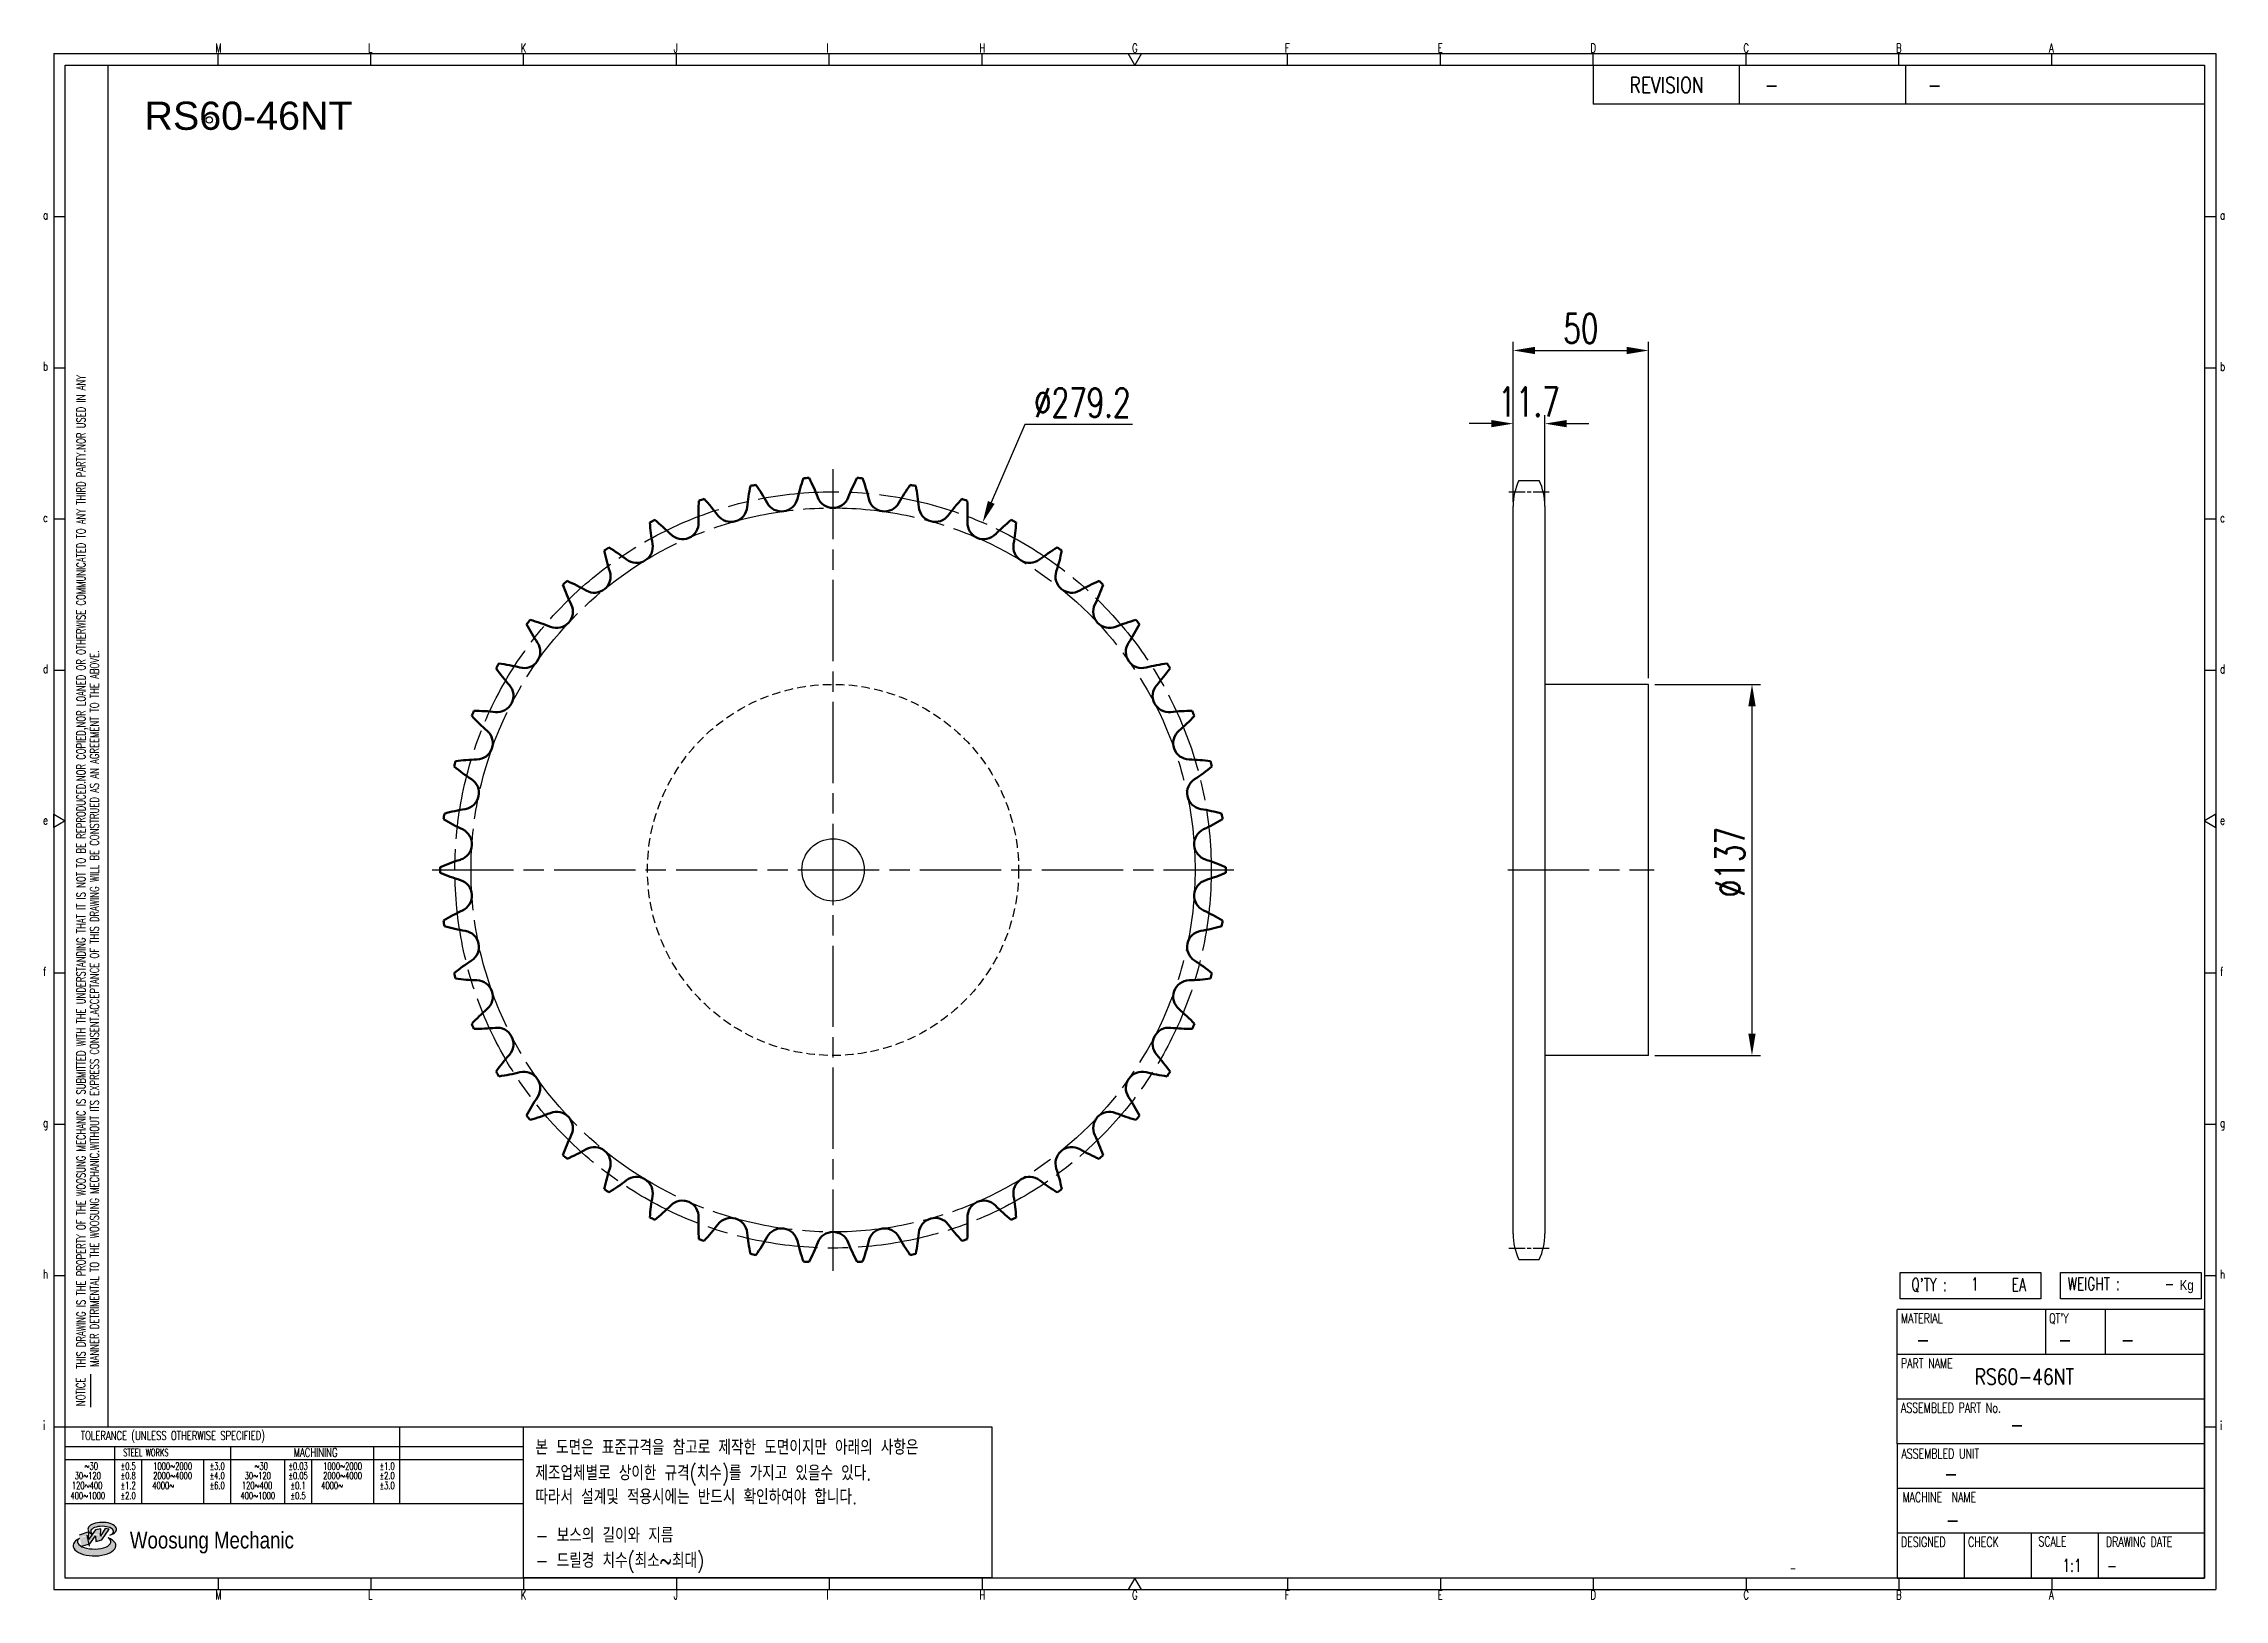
# Model space of a CAD drawing. Header units: millimetres. Extents: x 24103 to 24908, y 28 to 602.
import ezdxf
from ezdxf.enums import TextEntityAlignment as Align

# ---------------------------------------------------------------- set-up
doc = ezdxf.new("R2010")
doc.units = ezdxf.units.MM
for name, pattern in [('AM_ISO08W050', [18, 12, -1.5, 3, -1.5]), ('AM_ISO08W050x2', [9, 6, -0.75, 1.5, -0.75]), ('HIDDEN', [9.525, 6.35, -3.175])]:
    doc.linetypes.add(name, pattern=pattern)
doc.layers.add('AM_0N', color=7, linetype='Continuous', lineweight=50)
doc.layers.add('AM_7N', color=4, linetype='AM_ISO08W050', lineweight=25)
for name, color, linetype in [('HL', 2, 'HIDDEN'), ('S-DIM', 7, 'Continuous'), ('TITLE', 7, 'Continuous'), ('도면레이아웃', 7, 'Continuous')]:
    doc.layers.add(name, color=color, linetype=linetype)
doc.styles.add('HAN', font='ROMANS.shx', dxfattribs={"width": 0.7, "bigfont": 'whgtxt.shx'})
doc.styles.add('HKD_ST2', font='romans.shx', dxfattribs={"width": 0.7, "height": 4, "bigfont": '@extfont2.shx'})
doc.styles.add('HSG', font='SIMPLEX.shx', dxfattribs={"width": 0.7, "bigfont": 'HSG.shx'})
doc.styles.add('ROMANS', font='romans.shx', dxfattribs={"width": 0.7, "bigfont": 'whgtxt.shx'})
doc.styles.add('SLDTEXTSTYLE4', font='arial.ttf', dxfattribs={"width": 0.8})
doc.styles.get("Standard").update_dxf_attribs({"font": 'arial.ttf'})
doc.dimstyles.new('APP23', dxfattribs={"dimscale": 4.5, "dimtxt": 2.4, "dimasz": 1.8, "dimexe": 0.7, "dimexo": 0.5, "dimgap": 0.6, "dimtad": 1, "dimtoh": 1, "dimdec": 1, "dimrnd": 0.01, "dimzin": 9, "dimdsep": 46, "dimtxsty": 'HSG', "dimcen": 0, "dimclrd": 1, "dimclre": 1, "dimclrt": 256, "dimazin": 2, "dimtp": 1, "dimtm": 1, "dimtfac": 0.5, "dimtdec": 1, "dimtix": 1, "dimtofl": 0, "dimtmove": 0, "dimatfit": 3, "dimfxl": 0, "dimtvp": 1, "dimtolj": 2, "dimlwd": -1, "dimlwe": -1, "dimarcsym": 0})

# ---------------------------------------------------------------- blocks, each defined once
blk = doc.blocks.new('SUYWSHJH')
at = {"layer": '도면레이아웃'}
h = blk.add_hatch(color=10, dxfattribs=at)
h.paths.add_polyline_path([(1.544, 35.177), (1.554, 34.966), (1.779, 35.034), (2.054, 35.422), (1.908, 35.446), (1.728, 35.167), (1.741, 35.439), (1.547, 35.405), (1.292, 35.041), (1.295, 35.33), (0.943, 35.208), (1.03, 34.8), (1.336, 34.885)])
edge = h.paths.add_edge_path()
edge.add_ellipse((1.795, 35.421), major_axis=(-0.53, 0), ratio=0.487785, start_angle=122.36065, end_angle=403.39574)
edge.add_line((1.411, 35.244), (1.419, 35.261))
edge.add_ellipse((1.798, 35.344), major_axis=(-0.423, 0), ratio=0.444396, start_angle=131.58977, end_angle=386.19408, ccw=False)
edge = h.paths.add_edge_path()
edge.add_ellipse((1.512, 34.815), major_axis=(-0.793, 0), ratio=0.480113, start_angle=314.67633, end_angle=590.85213)
edge.add_ellipse((1.501, 34.958), major_axis=(-0.62, 0), ratio=0.43311, start_angle=331.7024, end_angle=574.42495, ccw=False)
for p, q in [((0, 90.118), (80.15, 90.118)), ((0, 90.118), (0, 33.191)), ((6.089, 89.693), (6.089, 90.118)), ((11.753, 89.693), (11.753, 90.118)), ((17.418, 89.693), (17.418, 90.118)), ((23.082, 89.693), (23.082, 90.118)), ((28.746, 89.693), (28.746, 90.118)), ((34.411, 89.693), (34.411, 90.118)), ((45.739, 89.693), (45.739, 90.118)), ((51.404, 89.693), (51.404, 90.118)), ((57.068, 89.693), (57.068, 90.118)), ((62.732, 89.693), (62.732, 90.118)), ((68.397, 89.693), (68.397, 90.118)), ((74.061, 89.693), (74.061, 90.118)), ((80.15, 90.118), (80.15, 33.191)), ((0, 84.085), (0.425, 84.085)), ((79.725, 84.085), (80.15, 84.085)), ((0, 78.478), (0.425, 78.478)), ((79.725, 78.478), (80.15, 78.478)), ((0, 72.87), (0.425, 72.87)), ((79.725, 72.87), (80.15, 72.87)), ((0, 67.262), (0.425, 67.262)), ((79.725, 67.262), (80.15, 67.262)), ((0, 56.047), (0.425, 56.047)), ((79.725, 56.047), (80.15, 56.047)), ((0, 50.439), (0.425, 50.439)), ((79.725, 50.439), (80.15, 50.439)), ((0, 44.832), (0.425, 44.832)), ((79.725, 44.832), (80.15, 44.832)), ((1.377, 39.947), (1.377, 41.174)), ((0, 39.224), (0.425, 39.224)), ((79.725, 39.224), (80.15, 39.224)), ((0, 33.191), (80.15, 33.191)), ((6.089, 33.616), (6.089, 33.191)), ((11.753, 33.616), (11.753, 33.191)), ((17.418, 33.616), (17.418, 33.191)), ((23.082, 33.616), (23.082, 33.191)), ((28.746, 33.616), (28.746, 33.191)), ((34.411, 33.616), (34.411, 33.191)), ((45.739, 33.616), (45.739, 33.191)), ((51.404, 33.616), (51.404, 33.191)), ((57.068, 33.616), (57.068, 33.191)), ((62.732, 33.616), (62.732, 33.191)), ((68.397, 33.616), (68.397, 33.191)), ((74.061, 33.616), (74.061, 33.191))]:
    blk.add_line(p, q)
at = {"color": 2}
for p, q in [((2.017, 39.224), (2.017, 89.693)), ((0.425, 39.224), (17.418, 39.224)), ((12.816, 39.224), (12.816, 36.382)), ((17.418, 33.616), (17.418, 39.224)), ((0.425, 38.487), (17.418, 38.487)), ((0.425, 38.012), (17.418, 38.012)), ((2.257, 38.487), (2.257, 36.382)), ((3.257, 38.012), (3.257, 36.382)), ((5.557, 38.012), (5.557, 36.382)), ((6.557, 38.5), (6.557, 36.382)), ((8.557, 38.012), (8.557, 36.382)), ((9.557, 38.026), (9.557, 36.382)), ((11.857, 38.487), (11.857, 36.382)), ((0.425, 36.382), (17.418, 36.382))]:
    blk.add_line(p, q, dxfattribs=at)
at = {"color": 6, "ltscale": 0.5}
for p, q in [((57.068, 89.693), (57.068, 88.246)), ((62.47, 89.693), (62.47, 88.246)), ((68.635, 89.693), (68.635, 88.246)), ((79.725, 88.246), (57.068, 88.246)), ((68.336, 38.59), (68.336, 43.563)), ((79.725, 43.563), (68.336, 43.563)), ((73.827, 43.563), (73.827, 41.905)), ((76.037, 43.563), (76.037, 41.905)), ((79.725, 38.59), (79.725, 43.563)), ((79.725, 41.905), (68.336, 41.905)), ((79.725, 40.248), (68.336, 40.248)), ((68.336, 38.59), (68.336, 33.616)), ((79.725, 38.59), (68.336, 38.59)), ((79.725, 33.616), (79.725, 38.59)), ((79.725, 36.932), (68.336, 36.932)), ((79.725, 35.274), (68.336, 35.274)), ((70.822, 33.616), (70.822, 35.274)), ((73.309, 33.616), (73.309, 35.274)), ((75.796, 33.616), (75.796, 35.274)), ((68.336, 33.616), (79.725, 33.616))]:
    blk.add_line(p, q, dxfattribs=at)
for points in [[(40.075, 89.693), (39.83, 90.118), (40.32, 90.118)], [(0.425, 89.693), (79.725, 89.693), (79.725, 33.616), (0.425, 33.616)], [(0.425, 61.679), (0, 61.433), (0, 61.924)], [(79.725, 61.679), (80.15, 61.433), (80.15, 61.924)], [(40.075, 33.616), (39.83, 33.191), (40.32, 33.191)]]:
    blk.add_lwpolyline(points, close=True)
at = {"layer": 'TITLE', "color": 20}
for p, q in [((68.449, 43.961), (68.449, 44.936)), ((68.449, 44.936), (73.654, 44.936)), ((73.654, 44.936), (73.654, 43.961)), ((74.39, 43.961), (74.39, 44.936)), ((74.39, 44.936), (79.595, 44.936)), ((79.595, 44.936), (79.595, 43.961)), ((73.654, 43.961), (68.449, 43.961)), ((79.595, 43.961), (74.39, 43.961))]:
    blk.add_line(p, q, dxfattribs=at)
at = {"layer": '도면레이아웃'}
for p, q in [((1.295, 35.33), (0.943, 35.208)), ((1.03, 34.8), (1.336, 34.885)), ((1.224, 35.208), (1.311, 34.8)), ((1.224, 35.208), (1.224, 35.208)), ((1.547, 35.405), (1.292, 35.041)), ((1.292, 35.041), (1.295, 35.33)), ((1.336, 34.885), (1.544, 35.177)), ((1.419, 35.261), (1.411, 35.244)), ((1.544, 35.177), (1.554, 34.966)), ((1.741, 35.439), (1.547, 35.405)), ((1.554, 34.966), (1.779, 35.034)), ((1.908, 35.446), (1.728, 35.167)), ((1.728, 35.167), (1.741, 35.439)), ((1.779, 35.034), (2.054, 35.422)), ((2.054, 35.422), (1.908, 35.446))]:
    blk.add_line(p, q, dxfattribs=at)
for centre, major_axis, ratio, start_param, end_param in [((1.795, 35.421), (-0.53, 0), 0.487785, 2.135596, 7.040584), ((1.512, 34.815), (-0.793, 0), 0.480113, 5.492138, 10.312315), ((1.501, 34.958), (-0.62, 0), 0.43311, 5.789299, 10.025607), ((1.798, 35.344), (-0.423, 0), 0.444396, 2.296675, 6.740358)]:
    blk.add_ellipse(centre, major_axis=major_axis, ratio=ratio, start_param=start_param, end_param=end_param, dxfattribs=at)
at = {"color": 4, "style": 'HKD_ST2', "width": 0.7}
for s, p in [('M', (5.988, 90.164)), ('L', (11.652, 90.164)), ('K', (17.316, 90.164)), ('J', (22.981, 90.164)), ('I', (28.645, 90.164)), ('H', (34.309, 90.164)), ('G', (39.974, 90.164)), ('F', (45.638, 90.164)), ('E', (51.302, 90.164)), ('D', (56.967, 90.164)), ('C', (62.631, 90.164)), ('B', (68.295, 90.164)), ('A', (73.96, 90.164)), ('a', (-0.395, 83.976)), ('a', (80.305, 83.97)), ('b', (-0.395, 78.368)), ('b', (80.305, 78.362)), ('c', (-0.395, 72.76)), ('c', (80.305, 72.754)), ('d', (-0.395, 67.153)), ('d', (80.305, 67.147)), ('e', (-0.395, 61.545)), ('e', (80.305, 61.539)), ('f', (-0.395, 55.937)), ('f', (80.305, 55.931)), ('g', (-0.395, 50.33)), ('g', (80.305, 50.324)), ('h', (-0.395, 44.722)), ('h', (80.305, 44.716)), ('i', (-0.395, 39.114)), ('i', (80.305, 39.108)), ('M', (5.988, 32.824)), ('L', (11.652, 32.824)), ('K', (17.316, 32.824)), ('J', (22.981, 32.824)), ('I', (28.645, 32.824)), ('H', (34.309, 32.824)), ('G', (39.974, 32.824)), ('F', (45.638, 32.824)), ('E', (51.302, 32.824)), ('D', (56.967, 32.824)), ('C', (62.631, 32.824)), ('B', (68.295, 32.824)), ('A', (73.96, 32.824))]:
    blk.add_text(s, height=0.326, dxfattribs=at).set_placement(p)
for s, height, style, width, p in [('REVISION', 0.5806, 'HAN', 0.8, (58.415, 88.664)), ('-', 0.581, 'HAN', 0.8, (63.426, 88.664)), ('-', 0.581, 'HAN', 0.8, (69.468, 88.664)), ("Q'TY : ", 0.4746, 'HKD_ST2', 0.7, (68.857, 44.253)), ('1', 0.475, 'HKD_ST2', 0.7, (71.071, 44.275)), ('EA', 0.4746, 'HKD_ST2', 0.7, (72.578, 44.253)), ('WEIGHT : ', 0.4746, 'HKD_ST2', 0.7, (74.65, 44.286)), ('-', 0.581, 'HAN', 0.8, (69.029, 42.157)), ('-', 0.581, 'HAN', 0.8, (74.289, 42.157)), ('-', 0.581, 'HAN', 0.8, (76.623, 42.157)), ('-', 0.581, 'HAN', 0.8, (72.515, 39.013)), ('-', 0.581, 'HAN', 0.8, (70.067, 37.189)), ('-', 0.581, 'HAN', 0.8, (70.126, 35.48)), ('1:1', 0.4746, 'HKD_ST2', 0.7, (74.458, 33.848)), ('-', 0.475, 'HKD_ST2', 0.7, (76.112, 33.837))]:
    blk.add_text(s, height=height, dxfattribs=dict(style=style, width=width)).set_placement(p)
at = {"color": 6, "style": 'HKD_ST2', "width": 0.7}
for s, p in [(' THIS DRAWING IS THE PROPERTY OF THE WOOSUNG MECHANIC IS SUBMITTED WITH THE UNDERSTANDING THAT IT IS NOT TO BE REPRODUCED.NOR COPIED,NOR LOANED OR OTHERWISE COMMUNICATED TO ANY THIRD PARTY.NOR USED IN ANY', (1.173, 41.217)), ('MANNER DETRIMENTAL TO THE WOOSUNG MECHANIC.WITHOUT ITS EXPRESS CONSENT.ACCEPTANCE OF THIS DRAWING WILL BE CONSTRUED AS AN AGREEMENT TO THE ABOVE.', (1.672, 41.447))]:
    blk.add_text(s, height=0.326266, rotation=90, dxfattribs=at).set_placement(p)
at = {"style": 'HKD_ST2', "width": 0.7}
blk.add_text('-', height=0.475, dxfattribs=at).set_placement((78.613, 44.286), align=Align.RIGHT)
at = {"color": 4, "style": 'HKD_ST2', "width": 0.7}
for s, height, p in [('MATERIAL', 0.3651, (68.474, 43.425)), ("QT'Y", 0.3651, (73.965, 43.425)), ('PART NAME', 0.3651, (68.474, 41.756)), ('ASSEMBLED PART No.', 0.36511, (68.474, 40.109)), ('ASSEMBLED UNIT', 0.36511, (68.49, 38.408)), ('MACHINE  NAME', 0.36511, (68.532, 36.794)), ('DESIGNED', 0.3651, (68.474, 35.136)), ('CHECK', 0.3651, (70.961, 35.136)), ('SCALE', 0.3651, (73.566, 35.153)), ('DRAWING DATE', 0.36511, (76.071, 35.141))]:
    blk.add_text(s, height=height, dxfattribs=at).set_placement(p, align=Align.TOP_LEFT)
at = {"style": 'HKD_ST2', "width": 0.7}
blk.add_text('NOTICE', height=0.3263, rotation=90, dxfattribs=at).set_placement((1.163, 39.988))
for s, height, style, width, p in [('TOLERANCE (UNLESS OTHERWISE SPECIFIED)', 0.32627, 'HKD_ST2', 0.7, (4.417, 38.896)), ('-', 0.326, 'ROMANS', 0.65, (64.469, 33.975))]:
    blk.add_text(s, height=height, dxfattribs=dict(style=style, width=width)).set_placement(p, align=Align.MIDDLE_CENTER)
at = {"color": 4, "style": 'HKD_ST2', "width": 0.7}
for s, height, p in [('STEEL WORKS', 0.26101, (3.416, 38.268)), ('MACHINING', 0.3263, (9.707, 38.27)), ('%%P0.5', 0.261, (2.757, 37.762)), ('%%P0.8', 0.261, (2.757, 37.411)), ('%%P3.0', 0.261, (6.057, 37.762)), ('%%P4.0', 0.261, (6.057, 37.411)), ('%%P0.03', 0.261, (9.057, 37.762)), ('%%P0.05', 0.261, (9.057, 37.411)), ('%%P1.0', 0.261, (12.357, 37.762)), ('%%P2.0', 0.261, (12.357, 37.411)), ('%%P1.2', 0.261, (2.757, 37.045)), ('%%P2.0', 0.261, (2.757, 36.67)), ('%%P6.0', 0.261, (6.057, 37.045)), ('%%P0.1', 0.261, (9.057, 37.045)), ('%%P0.5', 0.261, (9.057, 36.67)), ('%%P3.0', 0.261, (12.357, 37.045))]:
    blk.add_text(s, height=height, dxfattribs=at).set_placement(p, align=Align.MIDDLE)
for s, height, p in [('30%%126120', 0.261, (1.263, 37.411)), ('%%12630', 0.261, (1.389, 37.762)), ('2000%%1264000', 0.26101, (4.407, 37.411)), ('1000%%1262000', 0.26101, (4.407, 37.762)), ('30%%126120', 0.261, (7.563, 37.411)), ('%%12630', 0.261, (7.689, 37.762)), ('2000%%1264000', 0.26101, (10.707, 37.411)), ('1000%%1262000', 0.26101, (10.707, 37.762)), ('400%%1261000', 0.26101, (1.263, 36.67)), ('120%%126400', 0.26101, (1.237, 37.045)), ('4000%%126', 0.261, (4.061, 37.045)), ('400%%1261000', 0.26101, (7.563, 36.67)), ('120%%126400', 0.26101, (7.537, 37.045)), ('4000%%126', 0.261, (10.321, 37.045))]:
    blk.add_text(s, height=height, dxfattribs=at).set_placement(p, align=Align.MIDDLE_CENTER)
at = {"color": 1, "style": 'SLDTEXTSTYLE4', "width": 0.8}
blk.add_text('Woosung Mechanic', height=0.61957, dxfattribs=at).set_placement((2.822, 34.711))
at = {"layer": 'TITLE', "width": 0.8}
blk.add_text('Kg', height=0.3789, dxfattribs=at).set_placement((78.807, 44.286))
blk = doc.blocks.new('*D2')
at = {"layer": 'Defpoints', "color": 0, "transparency": 16777216}
for p in [(24449.55, 425.44), (24339.16, 169.05)]:
    blk.add_point(p, dxfattribs=at)
at = {"layer": 'S-DIM', "color": 1, "transparency": 16777216}
for p, q in [((24465.12, 461.61), (24452.76, 432.88)), ((24504.9, 461.61), (24465.12, 461.61))]:
    blk.add_line(p, q, dxfattribs=at)
blk.add_solid([(24451.52, 433.42), (24454, 432.35), (24449.55, 425.44)], dxfattribs=at)
at = {"layer": 'S-DIM', "transparency": 16777216, "insert": (24486.36, 469.71), "char_height": 10.8, "attachment_point": 5, "style": 'HSG'}
blk.add_mtext('\\A2;∅279.2', dxfattribs=at)
blk = doc.blocks.new('*D3')
at = {"layer": 'Defpoints', "color": 0, "transparency": 16777216}
for p in [(24657.1, 461.96), (24645.4, 430.87), (24657.1, 430.87)]:
    blk.add_point(p, dxfattribs=at)
at = {"layer": 'S-DIM', "color": 1, "transparency": 16777216}
for p, q in [((24637.3, 461.96), (24629.2, 461.96)), ((24645.4, 433.12), (24645.4, 465.11)), ((24657.1, 433.12), (24657.1, 465.11)), ((24665.2, 461.96), (24673.3, 461.96))]:
    blk.add_line(p, q, dxfattribs=at)
for points in [[(24637.3, 463.31), (24637.3, 460.61), (24645.4, 461.96)], [(24665.2, 463.31), (24665.2, 460.61), (24657.1, 461.96)]]:
    blk.add_solid(points, dxfattribs=at)
at = {"layer": 'S-DIM', "transparency": 16777216, "insert": (24651.25, 470.06), "char_height": 10.8, "attachment_point": 5, "style": 'HSG'}
blk.add_mtext('\\A2;11.7', dxfattribs=at)
blk = doc.blocks.new('*D4')
at = {"layer": 'Defpoints', "color": 0, "transparency": 16777216}
for p in [(24695.4, 488.96), (24645.4, 430.87), (24695.4, 365.74)]:
    blk.add_point(p, dxfattribs=at)
at = {"layer": 'S-DIM', "color": 1, "transparency": 16777216}
for p, q in [((24645.4, 433.12), (24645.4, 492.11)), ((24695.4, 367.99), (24695.4, 492.11)), ((24653.5, 488.96), (24687.3, 488.96))]:
    blk.add_line(p, q, dxfattribs=at)
for points in [[(24653.5, 490.31), (24653.5, 487.61), (24645.4, 488.96)], [(24687.3, 490.31), (24687.3, 487.61), (24695.4, 488.96)]]:
    blk.add_solid(points, dxfattribs=at)
at = {"layer": 'S-DIM', "transparency": 16777216, "insert": (24670.4, 497.06), "char_height": 10.8, "attachment_point": 5, "style": 'HSG'}
blk.add_mtext('\\A2;50', dxfattribs=at)
blk = doc.blocks.new('*D5')
at = {"layer": 'Defpoints', "color": 0, "transparency": 16777216}
for p in [(24695.4, 365.74), (24695.4, 228.74), (24733.55, 228.74)]:
    blk.add_point(p, dxfattribs=at)
at = {"layer": 'S-DIM', "color": 1, "transparency": 16777216}
for p, q in [((24697.65, 365.74), (24736.7, 365.74)), ((24733.55, 357.64), (24733.55, 236.84)), ((24697.65, 228.74), (24736.7, 228.74))]:
    blk.add_line(p, q, dxfattribs=at)
for points in [[(24732.2, 357.64), (24734.9, 357.64), (24733.55, 365.74)], [(24732.2, 236.84), (24734.9, 236.84), (24733.55, 228.74)]]:
    blk.add_solid(points, dxfattribs=at)
at = {"layer": 'S-DIM', "transparency": 16777216, "insert": (24725.45, 300.11), "char_height": 10.8, "attachment_point": 5, "rotation": 90, "style": 'HSG'}
blk.add_mtext('\\A2;%%c137', dxfattribs=at)

msp = doc.modelspace()

# ---------------------------------------------------------------- linework, layer by layer
for p, q in [((24647.48, 441.03), (24655.01, 441.03)), ((24645.4, 162.9), (24645.4, 431.53)), ((24657.1, 431.53), (24657.1, 162.9)), ((24695.4, 365.74), (24657.1, 365.74)), ((24695.4, 228.74), (24695.4, 365.74)), ((24695.4, 228.74), (24657.1, 228.74)), ((24647.48, 153.4), (24655.01, 153.4))]:
    msp.add_line(p, q)
at = {"color": 4}
msp.add_lwpolyline([(24280.14, 91.73), (24453.01, 91.73), (24453.01, 35.89), (24280.14, 35.89)], close=True, dxfattribs=at)
for centre, radius in [((24164.11, 574.04), 1.2), ((24394.36, 297.24), 11.5)]:
    msp.add_circle(centre, radius)
for centre, start, end in [((24668.1, 431.53), 155.25994, 180), ((24634.4, 431.53), 0, 24.74006), ((24668.1, 162.9), 180, 204.74006), ((24634.4, 162.9), 335.25994, 0)]:
    msp.add_arc(centre, 22.7, start, end)
at = {"layer": 'AM_0N'}
for centre, radius, start, end in [((24430.98, 424.78), 68.6, 168.06233, 174.67391), ((24394.36, 297.24), 144.97, 101.33391, 102.14435), ((24309.96, 399.63), 68.6, 28.80435, 35.41593), ((24448, 418.6), 68.6, 160.23624, 166.84783), ((24394.36, 297.24), 144.97, 93.50783, 94.31826), ((24324.69, 410.17), 68.6, 20.97826, 27.58984), ((24394.36, 436.88), 6.01, 200.97826, 339.02174), ((24464.03, 410.17), 68.6, 152.41016, 159.02174), ((24394.36, 297.24), 144.97, 85.68174, 86.49217), ((24340.71, 418.6), 68.6, 13.15217, 19.76376), ((24478.75, 399.63), 68.6, 144.58407, 151.19565), ((24394.36, 297.24), 144.97, 77.85565, 78.66609), ((24357.74, 424.78), 68.6, 5.32609, 11.93767), ((24413.27, 428.57), 68.6, 175.88842, 182.5), ((24394.36, 297.24), 144.97, 109.16, 109.97043), ((24296.8, 387.18), 68.6, 36.63043, 43.24202), ((24356.68, 431.7), 6.01, 216.63043, 354.67391), ((24375.34, 435.58), 6.01, 208.80435, 346.84783), ((24413.37, 435.58), 6.01, 193.15217, 331.19565), ((24432.03, 431.7), 6.01, 185.32609, 323.36957), ((24491.91, 387.18), 68.6, 136.75798, 143.36957), ((24394.36, 297.24), 144.97, 70.02957, 70.84), ((24375.44, 428.57), 68.6, 357.5, 4.11158), ((24394.36, 297.24), 144.97, 116.98609, 117.79652), ((24395.21, 429.93), 68.6, 183.71451, 190.32609), ((24285.47, 373.06), 68.6, 44.45652, 51.0681), ((24338.73, 425.32), 6.01, 224.45652, 2.5), ((24449.99, 425.32), 6.01, 177.5, 315.54348), ((24503.25, 373.06), 68.6, 128.9319, 135.54348), ((24394.36, 297.24), 144.97, 62.20348, 63.01391), ((24393.5, 429.93), 68.6, 349.67391, 356.28549), ((24394.36, 297.24), 144.97, 124.81217, 125.62261), ((24377.14, 428.81), 68.6, 191.54059, 198.15217), ((24276.16, 357.53), 68.6, 52.28261, 58.89419), ((24321.8, 416.55), 6.01, 232.28261, 10.32609), ((24466.91, 416.55), 6.01, 169.67391, 307.71739), ((24512.56, 357.53), 68.6, 121.10581, 127.71739), ((24411.58, 428.81), 68.6, 341.84783, 348.45941), ((24394.36, 297.24), 144.97, 54.37739, 55.18783), ((24394.36, 297.24), 144.97, 132.63826, 133.4487), ((24359.38, 425.24), 68.6, 199.36668, 205.97826), ((24269.05, 340.87), 68.6, 60.1087, 66.72028), ((24306.23, 405.56), 6.01, 240.1087, 18.15217), ((24482.48, 405.56), 6.01, 161.84783, 299.8913), ((24519.66, 340.87), 68.6, 113.27972, 119.8913), ((24429.33, 425.24), 68.6, 334.02174, 340.63332), ((24394.36, 297.24), 144.97, 46.5513, 47.36174), ((24292.31, 392.55), 6.01, 247.93478, 25.97826), ((24496.41, 392.55), 6.01, 154.02174, 292.06522), ((24394.36, 297.24), 144.97, 140.46435, 141.27478), ((24342.28, 419.28), 68.6, 207.19277, 213.80435), ((24264.28, 323.4), 68.6, 67.93478, 74.54636), ((24524.44, 323.4), 68.6, 105.45364, 112.06522), ((24446.43, 419.28), 68.6, 326.19565, 332.80723), ((24394.36, 297.24), 144.97, 38.72522, 39.53565), ((24280.28, 377.77), 6.01, 255.76087, 33.80435), ((24508.43, 377.77), 6.01, 146.19565, 284.23913), ((24394.36, 297.24), 144.97, 148.29043, 149.10087), ((24326.15, 411.06), 68.6, 215.01885, 221.63043), ((24261.92, 305.45), 68.6, 75.76087, 82.37245), ((24526.79, 305.45), 68.6, 97.62755, 104.23913), ((24462.56, 411.06), 68.6, 318.36957, 324.98115), ((24394.36, 297.24), 144.97, 30.89913, 31.70957), ((24270.38, 361.49), 6.01, 263.58696, 41.63043), ((24518.34, 361.49), 6.01, 138.36957, 276.41304), ((24394.36, 297.24), 144.97, 156.11652, 156.92696), ((24262.04, 287.34), 68.6, 83.58696, 90.19854), ((24526.67, 287.34), 68.6, 89.80146, 96.41304), ((24394.36, 297.24), 144.97, 23.07304, 23.88348), ((24311.29, 400.71), 68.6, 222.84494, 229.45652), ((24262.78, 344.01), 6.01, 271.41304, 49.45652), ((24525.93, 344.01), 6.01, 130.54348, 268.58696), ((24477.43, 400.71), 68.6, 310.54348, 317.15506), ((24394.36, 297.24), 144.97, 163.94261, 164.75304), ((24297.97, 388.43), 68.6, 230.67103, 237.28261), ((24264.62, 269.41), 68.6, 91.41304, 98.02462), ((24257.64, 325.65), 6.01, 279.23913, 57.28261), ((24531.07, 325.65), 6.01, 122.71739, 260.76087), ((24524.09, 269.41), 68.6, 81.97538, 88.58696), ((24490.74, 388.43), 68.6, 302.71739, 309.32897), ((24394.36, 297.24), 144.97, 15.24696, 16.05739), ((24394.36, 297.24), 144.97, 171.7687, 172.57913), ((24286.45, 374.46), 68.6, 238.49711, 245.1087), ((24269.62, 252.01), 68.6, 99.23913, 105.85071), ((24519.09, 252.01), 68.6, 74.14929, 80.76087), ((24502.26, 374.46), 68.6, 294.8913, 301.50289), ((24394.36, 297.24), 144.97, 7.42087, 8.2313), ((24255.05, 306.77), 6.01, 287.06522, 65.1087), ((24533.67, 306.77), 6.01, 114.8913, 252.93478), ((24276.94, 235.44), 68.6, 107.06522, 113.6768), ((24394.36, 297.24), 144.97, 179.59478, 180.40522), ((24511.77, 235.44), 68.6, 66.3232, 72.93478), ((24394.36, 297.24), 144.97, 359.59478, 0.40522), ((24276.94, 359.05), 68.6, 246.3232, 252.93478), ((24255.05, 287.72), 6.01, 294.8913, 72.93478), ((24533.67, 287.72), 6.01, 107.06522, 245.1087), ((24511.77, 359.05), 68.6, 287.06522, 293.6768), ((24286.45, 220.03), 68.6, 114.8913, 121.50289), ((24502.26, 220.03), 68.6, 58.49711, 65.1087), ((24394.36, 297.24), 144.97, 187.42087, 188.2313), ((24269.62, 342.48), 68.6, 254.14929, 260.76087), ((24257.64, 268.83), 6.01, 302.71739, 80.76087), ((24531.07, 268.83), 6.01, 99.23913, 237.28261), ((24519.09, 342.48), 68.6, 279.23913, 285.85071), ((24394.36, 297.24), 144.97, 351.7687, 352.57913), ((24297.97, 206.06), 68.6, 122.71739, 129.32897), ((24394.36, 297.24), 144.97, 195.24696, 196.05739), ((24490.74, 206.06), 68.6, 50.67103, 57.28261), ((24394.36, 297.24), 144.97, 343.94261, 344.75304), ((24264.62, 325.08), 68.6, 261.97538, 268.58696), ((24262.78, 250.48), 6.01, 310.54348, 88.58696), ((24525.93, 250.48), 6.01, 91.41304, 229.45652), ((24524.09, 325.08), 68.6, 271.41304, 278.02462), ((24311.29, 193.78), 68.6, 130.54348, 137.15506), ((24477.43, 193.78), 68.6, 42.84494, 49.45652), ((24394.36, 297.24), 144.97, 203.07304, 203.88348), ((24262.04, 307.15), 68.6, 269.80146, 276.41304), ((24270.38, 233), 6.01, 318.36957, 96.41304), ((24518.34, 233), 6.01, 83.58696, 221.63043), ((24526.67, 307.15), 68.6, 263.58696, 270.19854), ((24394.36, 297.24), 144.97, 336.11652, 336.92696), ((24326.15, 183.43), 68.6, 138.36957, 144.98115), ((24462.56, 183.43), 68.6, 35.01885, 41.63043), ((24394.36, 297.24), 144.97, 210.89913, 211.70957), ((24261.92, 289.04), 68.6, 277.62755, 284.23913), ((24280.28, 216.72), 6.01, 326.19565, 104.23913), ((24508.43, 216.72), 6.01, 75.76087, 213.80435), ((24526.79, 289.04), 68.6, 255.76087, 262.37245), ((24394.36, 297.24), 144.97, 328.29043, 329.10087), ((24342.28, 175.21), 68.6, 146.19565, 152.80723), ((24446.43, 175.21), 68.6, 27.19277, 33.80435), ((24394.36, 297.24), 144.97, 218.72522, 219.53565), ((24264.28, 271.09), 68.6, 285.45364, 292.06522), ((24292.31, 201.94), 6.01, 334.02174, 112.06522), ((24496.41, 201.94), 6.01, 67.93478, 205.97826), ((24524.44, 271.09), 68.6, 247.93478, 254.54636), ((24394.36, 297.24), 144.97, 320.46435, 321.27478), ((24359.38, 169.25), 68.6, 154.02174, 160.63332), ((24269.05, 253.62), 68.6, 293.27972, 299.8913), ((24306.23, 188.93), 6.01, 341.84783, 119.8913), ((24482.48, 188.93), 6.01, 60.1087, 198.15217), ((24519.66, 253.62), 68.6, 240.1087, 246.72028), ((24429.33, 169.25), 68.6, 19.36668, 25.97826), ((24394.36, 297.24), 144.97, 226.5513, 227.36174), ((24377.14, 165.68), 68.6, 161.84783, 168.45941), ((24411.58, 165.68), 68.6, 11.54059, 18.15217), ((24394.36, 297.24), 144.97, 312.63826, 313.4487), ((24394.36, 297.24), 144.97, 234.37739, 235.18783), ((24276.16, 236.96), 68.6, 301.10581, 307.71739), ((24321.8, 177.94), 6.01, 349.67391, 127.71739), ((24466.91, 177.94), 6.01, 52.28261, 190.32609), ((24512.56, 236.96), 68.6, 232.28261, 238.89419), ((24394.36, 297.24), 144.97, 304.81217, 305.62261), ((24395.21, 164.56), 68.6, 169.67391, 176.28549), ((24285.47, 221.43), 68.6, 308.9319, 315.54348), ((24338.73, 169.17), 6.01, 357.5, 135.54348), ((24449.99, 169.17), 6.01, 44.45652, 182.5), ((24503.25, 221.43), 68.6, 224.45652, 231.0681), ((24393.5, 164.56), 68.6, 3.71451, 10.32609), ((24394.36, 297.24), 144.97, 242.20348, 243.01391), ((24413.27, 165.91), 68.6, 177.5, 184.11158), ((24394.36, 297.24), 144.97, 250.02957, 250.84), ((24296.8, 207.31), 68.6, 316.75798, 323.36957), ((24356.68, 162.79), 6.01, 5.32609, 143.36957), ((24430.98, 169.71), 68.6, 185.32609, 191.93767), ((24309.96, 194.86), 68.6, 324.58407, 331.19565), ((24375.34, 158.91), 6.01, 13.15217, 151.19565), ((24394.36, 157.61), 6.01, 20.97826, 159.02174), ((24413.37, 158.91), 6.01, 28.80435, 166.84783), ((24478.75, 194.86), 68.6, 208.80435, 215.41593), ((24357.74, 169.71), 68.6, 348.06233, 354.67391), ((24432.03, 162.79), 6.01, 36.63043, 174.67391), ((24491.91, 207.31), 68.6, 216.63043, 223.24202), ((24394.36, 297.24), 144.97, 289.16, 289.97043), ((24375.44, 165.91), 68.6, 355.88842, 2.5), ((24394.36, 297.24), 144.97, 296.98609, 297.79652), ((24394.36, 297.24), 144.97, 257.85565, 258.66609), ((24448, 175.89), 68.6, 193.15217, 199.76376), ((24324.69, 184.32), 68.6, 332.41016, 339.02174), ((24464.03, 184.32), 68.6, 200.97826, 207.58984), ((24340.71, 175.89), 68.6, 340.23624, 346.84783), ((24394.36, 297.24), 144.97, 281.33391, 282.14435), ((24394.36, 297.24), 144.97, 265.68174, 266.49217), ((24394.36, 297.24), 144.97, 273.50783, 274.31826)]:
    msp.add_arc(centre, radius, start, end, dxfattribs=at)
at = {"layer": 'AM_7N', "linetype": 'AM_ISO08W050x2', "ltscale": 5}
for p, q in [((24394.36, 149.28), (24394.36, 445.21)), ((24246.39, 297.24), (24542.32, 297.24)), ((24643.4, 297.24), (24697.4, 297.24))]:
    msp.add_line(p, q, dxfattribs=at)
at = {"layer": 'AM_7N', "linetype": 'AM_ISO08W050x2'}
for p, q in [((24643.83, 436.82), (24658.66, 436.82)), ((24643.83, 157.61), (24658.66, 157.61))]:
    msp.add_line(p, q, dxfattribs=at)
at = {"layer": 'AM_7N', "linetype": 'AM_ISO08W050x2', "ltscale": 5}
for radius in [139.58, 133.62]:
    msp.add_circle((24394.36, 297.24), radius, dxfattribs=at)
at = {"layer": 'HL', "ltscale": 0.5}
msp.add_circle((24394.36, 297.24), 68.5, dxfattribs=at)

# ---------------------------------------------------------------- block references
at = {"xscale": 9.95785099512548, "yscale": 9.95785099512548, "zscale": 9.95785099512548}
msp.add_blockref('SUYWSHJH', (24106.7, -298.86), dxfattribs=at)

# ---------------------------------------------------------------- texts
at = {"color": 2}
msp.add_text('RS60-46NT', height=10.405, dxfattribs=at).set_placement((24140.22, 570.41))
at = {"style": 'HAN', "width": 0.8}
msp.add_text('RS60-46NT', height=5.782, dxfattribs=at).set_placement((24815.77, 107.28))
at = {"color": 4, "style": 'HAN', "width": 0.8}
for s, p in [('본 도면은 표준규격을 참고로 제작한 도면이지만 아래의 사항은', (24284.48, 81.39)), ('제조업체별로 상이한 규격(치수)를 가지고 있을수 있다.', (24284.48, 71.91)), ('따라서 설계및 적용시에는 반드시 확인하여야 합니다.', (24284.48, 63.1)), ('- 보스의 길이와 지름', (24284.48, 48.92)), ('- 드릴경 치수(최소~최대)', (24284.48, 39.6))]:
    msp.add_text(s, height=5.4705, dxfattribs=at).set_placement(p)

# ---------------------------------------------------------------- dimensions: what is measured, and where the dimension line sits
at = {"layer": 'S-DIM'}
dim = msp.add_linear_dim(base=(24695.4, 488.96), p1=(24645.4, 430.87), p2=(24695.4, 365.74), dimstyle='APP23', dxfattribs=at)
dim.commit()
dim.dimension.update_dxf_attribs({"geometry": '*D4', "text_midpoint": (24670.4, 497.06)})
dim = msp.add_diameter_dim_2p(p1=(24339.1591, 169.0466), p2=(24449.5531, 425.4427), dimstyle='APP23', dxfattribs=at)
dim.commit()
dim.dimension.update_dxf_attribs({"geometry": '*D2', "text_midpoint": (24486.364, 461.6071), "dimtype": 131})
dim = msp.add_linear_dim(base=(24657.1, 461.96), p1=(24645.4, 430.87), p2=(24657.1, 430.87), dimstyle='APP23', dxfattribs=at)
dim.commit()
dim.dimension.update_dxf_attribs({"geometry": '*D3', "text_midpoint": (24651.25, 461.96), "dimtype": 128})
dim = msp.add_linear_dim(base=(24733.55, 228.74), p1=(24695.4, 365.74), p2=(24695.4, 228.74), angle=90, text='%%c<>', dimstyle='APP23', dxfattribs=at)
dim.commit()
dim.dimension.update_dxf_attribs({"geometry": '*D5', "text_midpoint": (24733.55, 300.11), "dimtype": 128})

doc.saveas('drawing.dxf')
